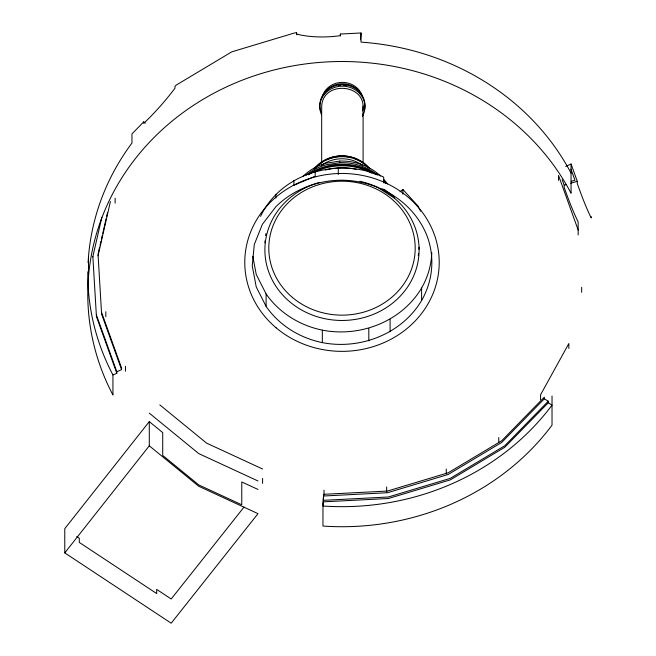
<?xml version="1.0" encoding="UTF-8"?>
<svg xmlns="http://www.w3.org/2000/svg" width="656" height="656" viewBox="0 0 656 656"><rect width="100%" height="100%" fill="white"/><g stroke="black" fill="none" stroke-linecap="round" stroke-linejoin="round"><path stroke-width="0.98" d="M360.464 39.795L361.03 32.98L340.357 34.046L340.357 35.654A53.284 21.468 -3.5 0 1 296.578 34.087L296.578 32.8L294.765 32.89L231.724 51.865L176.202 85.116L174.988 86.354L174.988 88.216L173.684 89.938A83.361 22.419 -50.7 0 1 143.705 123.377L143.705 121.868L145.279 123.156M362.604 110.979C368.303 83.189 321.202 79.729 321.686 107.609L321.686 162.795M92.783 256.947L101.828 217.333M98.031 254.118L99.605 247.214M100.056 245.237L100.958 241.293M101.409 239.325L102.311 235.373M102.762 233.405L106.133 218.612M106.584 216.636L107.486 212.692M98.031 255.791L110.413 201.548M260.563 216.357C281.859 171.692 340.316 156.677 383.686 177.087L383.686 182.852M431.804 252.658A89.856 82.213 0 0 1 421.595 288.058C401.661 321.62 360.054 337.537 322.334 330.14A89.856 82.213 0 0 1 266.098 293.921L256.234 274.446L252.798 256.324M421.595 300.538C401.661 334.101 360.054 350.025 322.334 342.621A89.856 82.213 0 0 1 266.098 306.401L256.234 286.934L252.224 265.787L254.323 244.409L262.4 224.262L275.897 206.714A89.856 82.213 0 0 1 338.299 180.261C376.29 179.039 414.658 201.359 427.761 237.874A89.856 82.213 0 0 1 421.595 300.538L421.595 288.058M149.289 421.611L64.772 528.67L64.772 552.877L171.191 623.2L258.005 513.656L198.768 486.285L149.289 445.818L149.289 421.611L162.721 432.599L162.721 455.444L198.768 484.932L241.777 504.8L241.777 481.947L258.005 489.45M64.772 552.877L149.289 445.818M244.065 507.039L171.191 598.994L156.694 589.408L156.694 593.565L79.302 542.422L79.302 538.264L76.736 536.575M143.705 121.868L131.971 133.881L131.971 143.016A254.216 232.601 0 0 0 88.084 262.687M544.332 398.799L501.725 442.415L448.228 474.452L387.499 492.73L323.662 496.002L323.31 500.331L388.385 496.994L450.295 478.363L504.825 445.703L548.252 401.251L544.332 398.799L544.332 397.126L501.725 440.734L448.228 472.771L387.499 491.049L323.662 494.321L322.965 502.816L322.965 526.071A254.216 232.601 0 0 0 552.024 425.17L552.024 395.986M548.252 402.768L504.825 447.228L450.295 479.88L388.385 498.511L323.31 501.848L322.965 506.014A254.216 232.601 0 0 0 552.024 405.121L548.252 402.768L548.252 401.251M399.988 191.855L402.866 189.445L417.897 205.918L420.586 211.224M565.702 166.394L571.056 164.033L577.264 181.294L577.264 183.45A75.94 9.578 73.3 0 0 591.228 217.94L591.228 216.652M571.056 164.033L571.056 193.225A254.216 232.601 0 0 0 231.724 84.542A254.216 232.601 0 0 0 112.939 395.019L112.939 374.961L116.817 373.256L116.817 371.739L121.565 369.648L121.565 367.967L101.606 312.461M571.114 181.384L574.951 180.228L570.966 169.141M578.157 234.971L578.157 221.867A75.94 9.578 73.3 0 1 564.193 187.386L564.193 185.23L566.062 184.664M570.728 183.262L577.264 181.294M339.841 161.081L326.048 163.213A52.915 48.413 0 0 0 302.654 176.661M339.841 162.68L326.048 164.812A52.915 48.413 0 0 0 306.196 175.062M262.589 468.999L206.583 443.12L159.802 404.867M258.005 480.979L198.768 453.608L149.289 413.141M381.882 188.739L394.223 196.685L394.223 198.022A77.105 70.545 0 0 1 388.787 305.991A77.105 70.545 0 0 1 273.519 282.342A77.105 70.545 0 0 1 318.996 182.589M394.223 198.022L377.766 187.427A77.105 70.545 0 0 0 359.841 181.286M562.208 179.695L564.193 185.23M578.157 230.018L558.559 175.48L558.559 180.433M121.565 369.648L101.606 314.134L98.097 255.118M96.432 315.028L116.817 371.739M116.817 373.256L96.432 316.553L92.849 256.439M340.357 34.046L340.472 35.973M296.578 32.8L296.692 34.735M581.667 287.328L581.667 292.289M568.85 348.484L568.85 343.531L540.569 394.773L540.569 399.725M498.749 437.568L498.749 442.529M446.252 469.015L446.252 473.968M402.866 189.445L402.866 194.242M390.09 319.365L390.09 331.846M386.655 486.949L386.655 491.902M369.164 171.044L369.164 171.847M368.811 328.385L368.811 340.866M363.088 106.051L363.088 163.278M361.03 32.98L361.03 42.123A254.216 232.601 0 0 1 571.056 173.168M338.299 167.772L338.299 174.496M324.007 490.163L324.007 495.116M322.334 330.14L322.334 342.621M315.183 171.454L315.183 176.234L293.904 185.263L293.904 180.474M275.897 194.225L275.897 198.071M266.098 293.921L266.098 306.401M262.589 478.429L262.589 483.382M125.444 366.261L125.444 371.214M115.144 198.21L115.144 203.171M105.837 311.731L105.837 316.684M88.494 256.652L88.494 276.709M112.939 374.961A254.216 232.601 0 0 1 87.789 271.797M419.061 247.222A77.105 70.545 0 0 1 418.963 249.28M418.553 253.388A77.105 70.545 0 0 1 418.257 255.43M264.934 242.81A77.105 70.545 0 0 1 265.04 240.76M265.582 235.627A77.105 70.545 0 0 1 265.918 233.593M383.711 189.182A73.193 66.969 0 0 1 393.871 196.964M325.417 170.052A56.096 51.324 0 0 1 356.315 169.371M316.29 171.306A58.22 53.267 0 0 1 371.813 173.2M383.768 181.786A58.22 53.267 0 0 1 385.162 183.139M308.468 174.783A58.22 53.267 0 0 1 374.396 173.881M383.768 180.982A58.22 53.267 0 0 1 385.843 183.032M309.534 173.766A56.096 51.324 0 0 1 376.142 174.693M383.826 181.171A56.096 51.324 0 0 1 385.884 183.377M339.841 162.688A54.243 49.635 0 0 1 377.725 175.136M383.965 181.122A54.243 49.635 0 0 1 385.802 183.327M339.841 161.089A54.243 49.635 0 0 1 380.619 176.07M383.965 179.523A54.243 49.635 0 0 1 387.483 184M321.481 165.419A32.587 29.815 0 0 1 362.645 165.517M315.028 168.362A34.866 31.898 0 0 1 368.434 167.78M313.781 169.035A34.866 31.898 0 0 1 369.713 168.428M317.889 165.615A33.686 30.824 0 0 1 319.292 164.369M328.287 158.99A33.686 30.824 0 0 1 331.026 157.998M331.944 157.727A33.686 30.824 0 0 1 333.822 157.243M335.741 156.858A33.686 30.824 0 0 1 337.692 156.571M346.483 156.595A33.686 30.824 0 0 1 349.369 157.071M354.97 158.695A33.686 30.824 0 0 1 357.627 159.834M364.818 164.467A33.686 30.824 0 0 1 366.884 166.37M318.029 165.509A32.587 29.815 0 0 1 321.481 162.54M324.556 160.523A32.587 29.815 0 0 1 357.11 159.293M359.562 160.597A32.587 29.815 0 0 1 361.899 162.098M364.072 163.77A32.587 29.815 0 0 1 366.31 165.853M321.497 114.685A22.583 20.664 0 0 1 343.432 86.19A22.583 20.664 0 0 1 362.399 116.415M363.588 112.512A22.583 20.664 0 0 1 362.399 114.98M320.833 111.561A22.583 20.664 0 0 1 341.456 84.747A22.583 20.664 0 0 1 364.424 109.913M338.611 85.501A19.155 17.523 0 0 1 340.603 85.239M343.605 85.198A19.155 17.523 0 0 1 346.581 85.583M324.031 93.89A20.721 18.958 0 0 1 342.621 83.73A20.721 18.958 0 0 1 360.948 94.267M322.17 97.178A20.721 18.958 0 0 1 341.538 82.394A20.721 18.958 0 0 1 362.161 95.678M276.143 327.836A97.211 88.945 0 0 0 436.855 281.867A97.211 88.945 0 0 0 312.994 177.505A97.211 88.945 0 0 0 276.143 327.836M292.412 297.439A73.193 66.969 0 0 0 413.419 262.826A73.193 66.969 0 0 0 320.161 184.254A73.193 66.969 0 0 0 292.412 297.439"/></g></svg>
